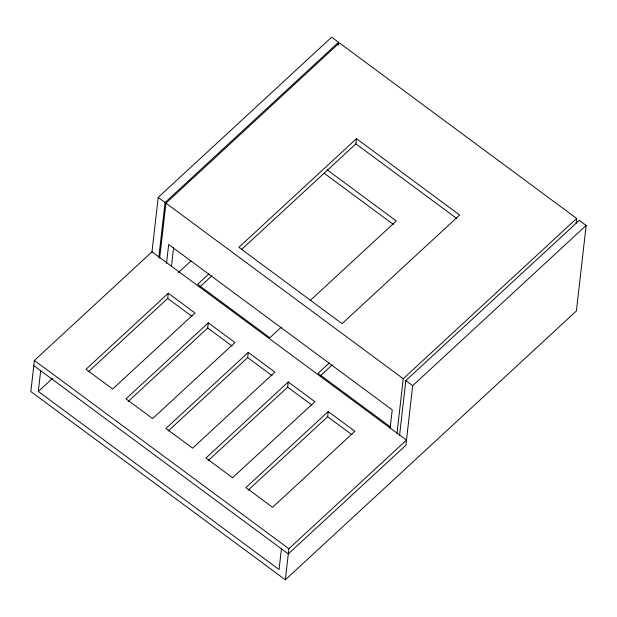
<?xml version="1.0" encoding="UTF-8"?>
<svg xmlns="http://www.w3.org/2000/svg" width="617" height="617" viewBox="0 0 617 617"><rect width="100%" height="100%" fill="white"/><g stroke="black" fill="none" stroke-linecap="round" stroke-linejoin="round"><path stroke-width="0.93" d="M285.347 579.81L288.895 548.729L406.495 440.091L151.99 251.829L34.39 360.467L30.85 391.556L285.347 579.81L576.409 310.929L586.15 225.444L579.27 220.362L405.809 380.604L399.561 435.455M281.421 548.822L279.061 569.545L38.316 391.456L40.683 370.74M151.944 252.284L158.191 197.432L331.653 37.19L338.525 42.28L338.201 45.149M158.816 257.366L165.071 202.515L338.525 42.28M159.672 258.122L165.934 203.155L339.389 42.912L576.694 218.457L576.155 223.192M166.528 263.351L168.68 244.509L392.227 409.873L390.083 428.715M88.216 371.874L167.724 298.427L168.31 293.245L194.964 312.966L112.649 389.011L85.994 369.298L168.31 293.245M171.449 266.397L173.593 247.556M128.197 401.451L207.705 328.005L208.291 322.822L234.946 342.535L152.63 418.588L125.976 398.867L208.291 322.822M168.179 431.021L247.687 357.575L248.273 352.4L274.927 372.113L192.612 448.158L165.958 428.445L248.273 352.4M208.16 460.598L287.669 387.152L288.255 381.969L314.909 401.69L232.586 477.735L205.939 458.015L288.255 381.969M241.81 249.26L355.886 143.877L356.479 138.694L459.65 215.017L342.049 323.655L238.879 247.332L356.479 138.694M248.142 490.176L327.642 416.722L328.236 411.547L354.891 431.26L272.567 507.305L245.913 487.592L328.236 411.547M396.97 433.666L403.233 378.699L576.694 218.457M586.15 225.444L412.688 385.687L405.901 445.266L288.301 553.904L33.804 365.65M38.316 391.456L52.445 378.406M178.305 272.699L191.015 260.96M208.932 273.894L197.633 284.337L269.853 337.761L281.159 327.318M199.869 286.905L211.878 275.814M310.112 300.572L396.276 220.971L327.126 169.822M329.308 362.935L318.002 373.378L390.229 426.802M320.238 375.946L332.247 364.855M355.886 143.877L456.75 218.487M324.233 173.3L393.384 224.449M158.191 197.432L165.071 202.515M165.934 203.155L403.233 378.699M405.809 380.604L412.688 385.687M167.724 298.427L192.095 316.452M207.705 328.005L232.077 346.029M247.687 357.575L272.051 375.606M287.669 387.152L312.032 405.176M327.642 416.722L352.014 434.754M34.39 360.467L288.895 548.729"/></g></svg>
